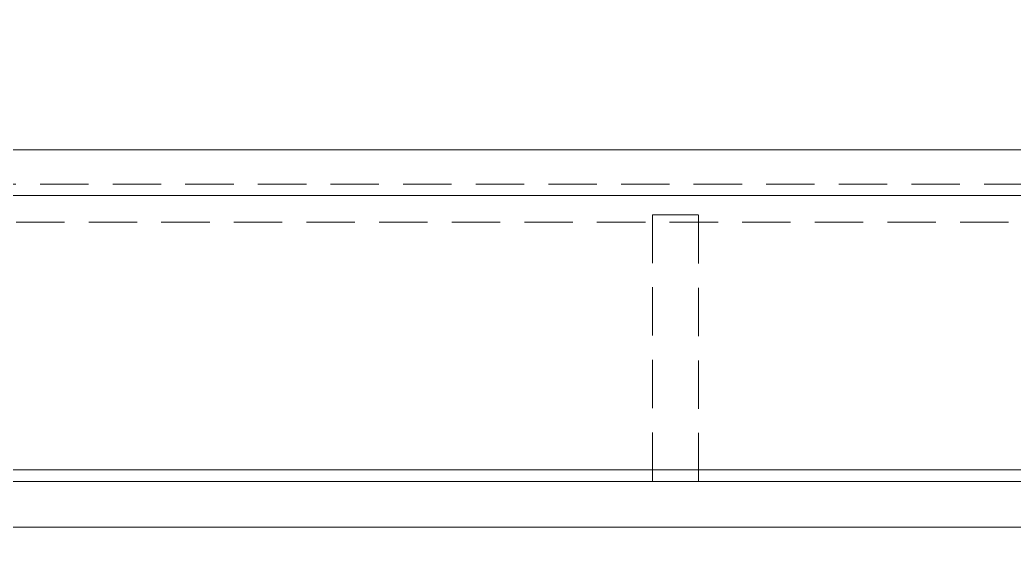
# Model space of a CAD drawing. Header units: inches. Extents: x 702888 to 852715, y 9845 to 271320.
# Drawn here: x 745869.4 to 745999.8, y 83044.9 to 83114.5 of the extents above; entities that cross this region are included whole.
import ezdxf

# ---------------------------------------------------------------- set-up
doc = ezdxf.new("R2010")
doc.units = ezdxf.units.IN
doc.header["$MEASUREMENT"] = 0
doc.linetypes.add('GESTRICHELT2', pattern=[9.525, 6.35, -3.175])
doc.layers.get('0').update_dxf_attribs({"lineweight": 5})
doc.layers.add('Beam 200', color=6, linetype='Continuous', lineweight=0)
doc.layers.add('UNSICHTBAR', color=1, linetype='GESTRICHELT2', lineweight=0)
doc.dimstyles.new('D1', dxfattribs={"dimscale": 66, "dimtxt": 2.5, "dimasz": 2.5, "dimexe": 1, "dimexo": 1, "dimgap": 1.25, "dimtad": 1, "dimdec": 0, "dimdsep": 46, "dimtxsty": 'Standard', "dimblk": 'OPEN30', "dimcen": 2.5, "dimclrd": 150, "dimclre": 150, "dimclrt": 140, "dimadec": 0, "dimazin": 0, "dimtfac": 1, "dimtdec": 0, "dimtmove": 0, "dimatfit": 3, "dimfxl": 1, "dimtfill": 1, "dimlwd": 13, "dimlwe": 13, "dimarcsym": 0})

# ---------------------------------------------------------------- blocks, each defined once
blk = doc.blocks.new('_Open30')
at = {"color": 0, "linetype": 'ByBlock', "lineweight": -2}
for p, q in [((-1, 0.26795), (0, 0)), ((0, 0), (-1, -0.26795)), ((0, 0), (-1, 0))]:
    blk.add_line(p, q, dxfattribs=at)
blk = doc.blocks.new('Antrieb_262_t500_Draufsicht')
for p, q in [((990, -55), (475, -55)), ((990, -55), (475, -55)), ((-1050, -98.5), (1050, -98.5)), ((1050, -104.5), (-1050, -104.5))]:
    blk.add_line(p, q)
at = {"layer": 'UNSICHTBAR'}
for p, q in [((1050, -61), (0, -61)), ((1055, -61), (0, -61)), ((1055, -95), (0, -95)), ((-1050, -100), (1050, -100))]:
    blk.add_line(p, q, dxfattribs=at)
blk.add_lwpolyline([(781, -61), (775, -61), (775, -96), (781, -96)], close=True, dxfattribs=at)
blk = doc.blocks.new('T6YY6')
blk.add_line((706326.33, 77210.38), (706326.33, 83210.38))

msp = doc.modelspace()

# ---------------------------------------------------------------- block references
at = {"rotation": 180}
msp.add_blockref('Antrieb_262_t500_Draufsicht', (746733.41, 82992.912), dxfattribs=at)
at = {"layer": 'Beam 200', "rotation": 90}
msp.add_blockref('T6YY6', (826359.401, -623270.919), dxfattribs=at)

# ---------------------------------------------------------------- leaders
msp.add_leader([(744124.304, 82700.019), (745103.543, 85727.79), (749396.939, 85727.79)], dimstyle='D1', override={"dimscale": 180})

doc.saveas('drawing.dxf')
